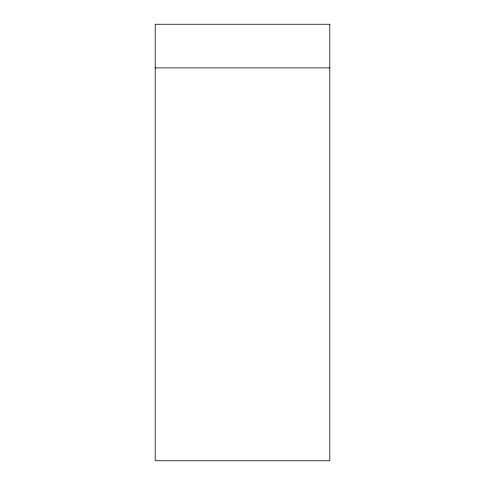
<?xml version="1.0" encoding="UTF-8"?>
<svg xmlns="http://www.w3.org/2000/svg" width="485" height="485" viewBox="0 0 485 485"><rect width="100%" height="100%" fill="white"/><g stroke="black" fill="none" stroke-linecap="round" stroke-linejoin="round"><path stroke-width="0.73" d="M155.2 67.9L329.8 67.9M329.8 24.25L155.2 24.25L155.2 460.75L329.8 460.75L329.8 24.25"/></g></svg>
